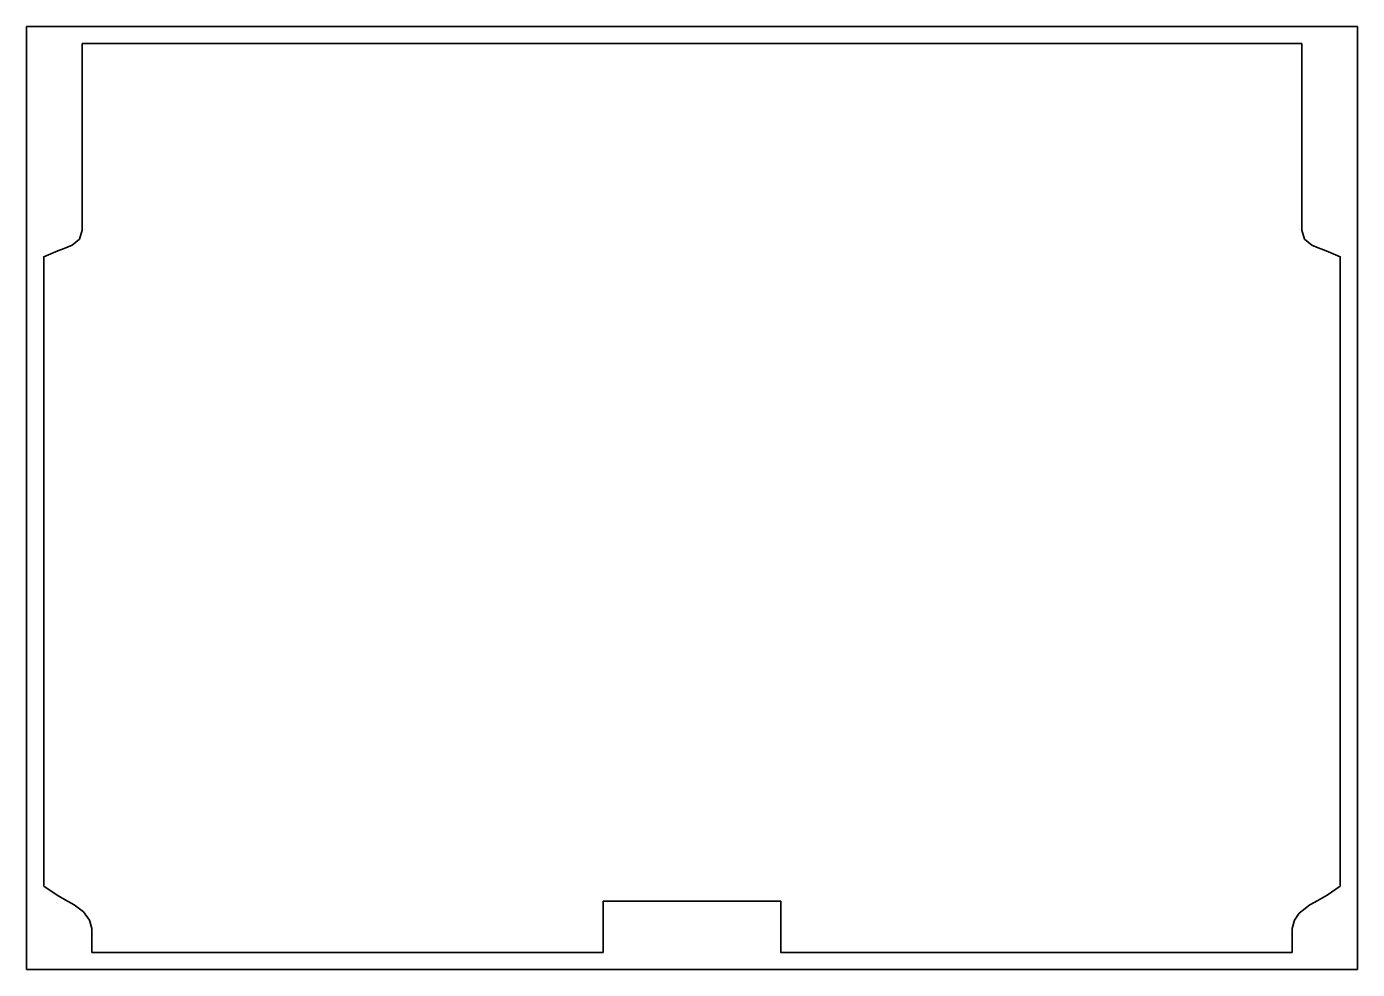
# Model space of a CAD drawing. Header units: millimetres. Extents: x -90 to 300, y 10 to 287.
import ezdxf

# ---------------------------------------------------------------- set-up
doc = ezdxf.new("R2010")
doc.units = ezdxf.units.MM
doc.header["$MEASUREMENT"] = 0
doc.layers.get('0').update_dxf_attribs({"lineweight": 0})
doc.layers.add('Safety', color=7, linetype='Continuous', lineweight=0)

msp = doc.modelspace()

# ---------------------------------------------------------------- linework, layer by layer
at = {"color": 18, "lineweight": 35, "true_color": 0x000000}
msp.add_lwpolyline([(79.36, 15.47), (79.36, 22.97), (79.36, 30.47), (105.36, 30.47), (131.36, 30.47), (131.36, 22.97), (131.36, 15.47), (206.3, 15.47), (281.23, 15.47), (281.23, 20.17), (281.23, 22.51), (281.92, 24.9), (283.29, 26.95), (286.39, 29.39), (288.75, 30.7), (291.46, 32.24), (295.36, 34.88), (295.36, 127.16), (295.36, 219.44), (291.17, 221.14), (288.87, 222.07), (286.98, 222.84), (284.85, 224.62), (284.05, 227.26), (284.05, 254.59), (284.05, 281.92), (105.36, 281.92), (-73.32, 281.92), (-73.32, 254.59), (-73.32, 227.26), (-74.12, 224.62), (-76.25, 222.84), (-78.66, 221.86), (-80.45, 221.14), (-84.64, 219.44), (-84.64, 127.16), (-84.64, 34.88), (-80.73, 32.24), (-78.32, 30.87), (-75.67, 29.39), (-72.92, 27.33), (-71.19, 24.9), (-70.51, 22.51), (-70.51, 20.17), (-70.51, 15.47), (4.43, 15.47)], close=True, dxfattribs=at)
at = {"layer": 'Safety', "color": 18, "lineweight": 35, "true_color": 0x000000}
msp.add_lwpolyline([(300.36, 10.47), (-89.64, 10.47), (-89.64, 286.92), (300.36, 286.92)], close=True, dxfattribs=at)

doc.saveas('drawing.dxf')
